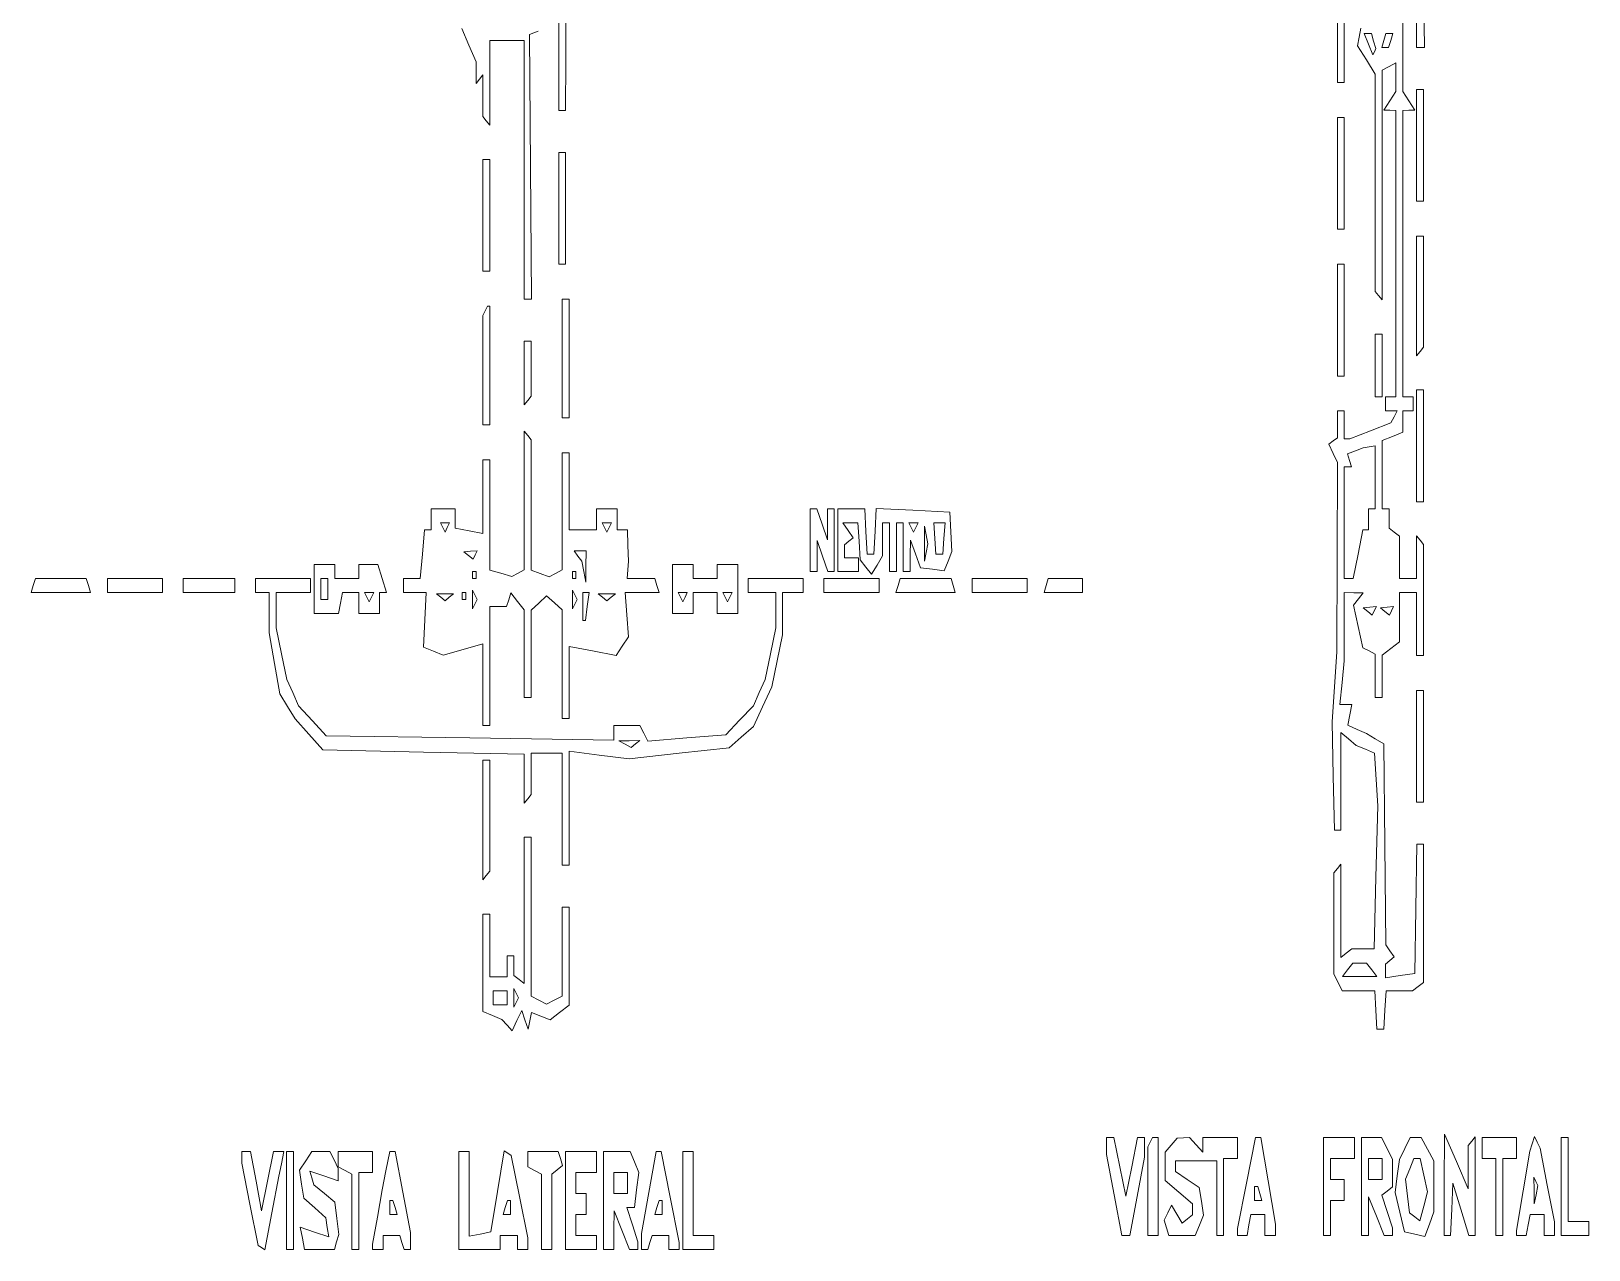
# Paper-space layout 'AN-22-DGE-077' of a CAD drawing. Header units: metres. Extents: x 12 to 191, y -57 to 204.
# Drawn here: x 89.92 to 129.65, y 102.79 to 133.87 of the extents above; entities that cross this region are included whole.
import ezdxf

# ---------------------------------------------------------------- set-up
doc = ezdxf.new("R2010")
doc.units = ezdxf.units.M
doc.layers.add('DGE_CONTORNOS', color=7, linetype='Continuous', lineweight=0)
doc.layers.add('DGE_DATOS', color=7, linetype='Continuous', lineweight=0)

# ---------------------------------------------------------------- blocks, each defined once
blk = doc.blocks.new('LP_REF_DGE_MT_077')
at = {"layer": 'DGE_CONTORNOS'}
for points in [[(123.239, 135.139), (123.239, 133.849), (123.239, 132.559), (123.327, 132.559), (123.415, 132.559), (123.415, 133.659), (123.415, 134.759)], [(123.841, 133.946), (123.798, 133.719), (123.755, 133.492), (123.98, 133.134), (124.206, 132.775), (124.206, 130.004), (124.206, 127.234), (124.293, 127.124), (124.381, 127.014), (124.381, 129.944), (124.381, 132.873), (124.557, 132.967), (124.733, 133.06), (124.733, 132.695), (124.733, 132.331), (124.579, 132.094), (124.425, 131.857), (124.579, 131.852), (124.733, 131.846), (124.733, 128.193), (124.733, 124.54), (124.601, 124.54), (124.469, 124.54), (124.469, 124.362), (124.469, 124.184), (124.619, 124.184), (124.768, 124.184), (124.685, 124.031), (124.601, 123.878), (124.081, 123.675), (123.561, 123.471), (123.488, 123.471), (123.415, 123.471), (123.415, 123.828), (123.415, 124.184), (123.327, 124.184), (123.239, 124.184), (123.239, 123.843), (123.239, 123.501), (123.129, 123.419), (123.019, 123.338), (123.129, 123.102), (123.239, 122.866), (123.232, 120.451), (123.226, 118.037), (123.166, 117.146), (123.107, 116.255), (123.136, 114.874), (123.165, 113.493), (123.246, 113.493), (123.327, 113.493), (123.327, 114.737), (123.327, 115.98), (123.524, 115.818), (123.722, 115.656), (123.954, 115.556), (124.186, 115.456), (124.227, 114.787), (124.268, 114.117), (124.224, 112.291), (124.18, 110.464), (123.892, 110.464), (123.605, 110.464), (123.466, 110.356), (123.327, 110.248), (123.327, 111.436), (123.327, 112.623), (123.239, 112.513), (123.151, 112.403), (123.151, 111.113), (123.151, 109.823), (123.256, 109.609), (123.362, 109.395), (123.778, 109.395), (124.194, 109.395), (124.222, 108.905), (124.249, 108.415), (124.337, 108.415), (124.425, 108.415), (124.453, 108.905), (124.481, 109.395), (124.819, 109.395), (125.158, 109.395), (125.297, 109.503), (125.436, 109.611), (125.436, 111.374), (125.436, 113.137), (125.351, 113.137), (125.267, 113.137), (125.242, 111.489), (125.216, 109.841), (124.843, 109.786), (124.469, 109.731), (124.469, 109.905), (124.469, 110.078), (124.579, 110.168), (124.689, 110.259), (124.582, 110.413), (124.474, 110.568), (124.45, 113.13), (124.425, 115.691), (124.206, 115.824), (123.986, 115.957), (123.747, 116.063), (123.509, 116.17), (123.559, 116.435), (123.609, 116.701), (123.457, 116.701), (123.305, 116.701), (123.36, 117.257), (123.415, 117.814), (123.415, 118.683), (123.415, 119.551), (123.656, 119.549), (123.898, 119.546), (123.776, 119.39), (123.655, 119.234), (123.774, 118.691), (123.892, 118.147), (124.049, 118.064), (124.206, 117.981), (124.206, 117.43), (124.206, 116.879), (124.293, 116.879), (124.381, 116.879), (124.381, 117.418), (124.381, 117.957), (124.601, 118.126), (124.821, 118.295), (124.821, 118.923), (124.821, 119.551), (125.041, 119.551), (125.26, 119.551), (125.26, 118.75), (125.26, 117.948), (125.348, 117.948), (125.436, 117.948), (125.436, 119.363), (125.436, 120.778), (125.348, 120.888), (125.26, 120.998), (125.26, 120.453), (125.26, 119.908), (125.041, 119.908), (124.821, 119.908), (124.821, 120.448), (124.821, 120.988), (124.689, 121.091), (124.557, 121.193), (124.557, 121.441), (124.557, 121.69), (124.469, 121.69), (124.381, 121.69), (124.381, 122.558), (124.381, 123.427), (124.645, 123.534), (124.909, 123.641), (124.909, 123.912), (124.909, 124.184), (125.041, 124.184), (125.172, 124.184), (125.172, 124.362), (125.172, 124.54), (125.041, 124.54), (124.909, 124.54), (124.909, 128.193), (124.909, 131.846), (125.062, 131.852), (125.216, 131.857), (125.062, 132.094), (124.909, 132.331), (124.909, 135.098)], [(125.26, 135.484), (125.26, 133.45), (125.361, 133.45), (125.461, 133.45), (125.416, 136.338)], [(100.904, 133.934), (101.085, 133.512), (101.266, 133.09), (101.266, 132.814), (101.266, 132.538), (101.354, 132.648), (101.441, 132.758), (101.441, 132.223), (101.441, 131.689), (101.529, 131.579), (101.617, 131.469), (101.617, 132.548), (101.617, 133.628), (102.057, 133.628), (102.496, 133.628), (102.496, 130.331), (102.496, 127.035), (102.588, 127.035), (102.679, 127.035), (102.654, 130.407), (102.628, 133.78), (102.848, 133.869)], [(103.375, 134.2), (103.375, 133.023), (103.375, 131.846), (103.463, 131.846), (103.551, 131.846), (103.555, 133.138), (103.559, 134.43)]]:
    blk.add_lwpolyline(points, dxfattribs=at)
for points in [[(124.165, 133.616), (124.223, 133.426), (124.183, 133.344), (124.143, 133.263), (124.032, 133.534), (123.92, 133.806), (124.014, 133.806), (124.107, 133.806)], [(124.601, 133.628), (124.547, 133.45), (124.459, 133.45), (124.371, 133.45), (124.425, 133.628), (124.48, 133.806), (124.567, 133.806), (124.655, 133.806)], [(125.26, 130.955), (125.26, 129.53), (125.348, 129.53), (125.436, 129.53), (125.436, 130.955), (125.436, 132.38), (125.348, 132.38), (125.26, 132.38)], [(123.239, 130.242), (123.239, 128.817), (123.327, 128.817), (123.415, 128.817), (123.415, 130.242), (123.415, 131.668), (123.327, 131.668), (123.239, 131.668)], [(103.375, 129.351), (103.375, 127.926), (103.463, 127.926), (103.551, 127.926), (103.551, 129.351), (103.551, 130.777), (103.463, 130.777), (103.375, 130.777)], [(101.441, 129.173), (101.441, 127.748), (101.529, 127.748), (101.617, 127.748), (101.617, 129.173), (101.617, 130.599), (101.529, 130.599), (101.441, 130.599)], [(125.26, 127.114), (125.26, 125.589), (125.348, 125.699), (125.436, 125.809), (125.436, 127.224), (125.436, 128.639), (125.348, 128.639), (125.26, 128.639)], [(123.239, 126.5), (123.239, 125.075), (123.327, 125.075), (123.415, 125.075), (123.415, 126.5), (123.415, 127.926), (123.327, 127.926), (123.239, 127.926)], [(101.5, 126.738), (101.441, 126.619), (101.441, 125.224), (101.441, 123.828), (101.529, 123.828), (101.617, 123.828), (101.617, 125.342), (101.617, 126.857), (101.588, 126.857), (101.559, 126.857)], [(103.463, 125.52), (103.463, 124.006), (103.551, 124.006), (103.639, 124.006), (103.639, 125.52), (103.639, 127.035), (103.551, 127.035), (103.463, 127.035)], [(124.206, 125.342), (124.206, 124.54), (124.293, 124.54), (124.381, 124.54), (124.381, 125.342), (124.381, 126.144), (124.293, 126.144), (124.206, 126.144)], [(102.496, 125.154), (102.496, 124.341), (102.584, 124.451), (102.672, 124.562), (102.672, 125.264), (102.672, 125.966), (102.584, 125.966), (102.496, 125.966)], [(125.26, 123.293), (125.26, 121.868), (125.348, 121.868), (125.436, 121.868), (125.436, 123.293), (125.436, 124.719), (125.348, 124.719), (125.26, 124.719)], [(102.496, 121.899), (102.496, 120.128), (102.337, 120.043), (102.179, 119.959), (101.898, 120.043), (101.617, 120.126), (101.617, 121.532), (101.617, 122.937), (101.529, 122.937), (101.441, 122.937), (101.441, 121.997), (101.441, 121.057), (101.09, 121.125), (100.738, 121.192), (100.738, 121.441), (100.738, 121.69), (100.431, 121.69), (100.123, 121.69), (100.123, 121.422), (100.123, 121.155), (100.039, 121.155), (99.955, 121.155), (99.898, 120.531), (99.84, 119.908), (99.63, 119.908), (99.42, 119.908), (99.42, 119.73), (99.42, 119.551), (99.708, 119.551), (99.996, 119.551), (99.963, 118.857), (99.93, 118.162), (100.181, 118.057), (100.431, 117.953), (100.936, 118.099), (101.441, 118.244), (101.441, 117.205), (101.441, 116.166), (101.529, 116.166), (101.617, 116.166), (101.617, 117.681), (101.617, 119.195), (101.832, 119.195), (102.046, 119.195), (102.1, 119.37), (102.153, 119.544), (102.324, 119.327), (102.496, 119.109), (102.496, 117.994), (102.496, 116.879), (102.584, 116.879), (102.672, 116.879), (102.673, 117.992), (102.673, 119.106), (102.87, 119.286), (103.067, 119.466), (103.265, 119.288), (103.463, 119.111), (103.463, 117.727), (103.463, 116.344), (103.551, 116.344), (103.639, 116.344), (103.639, 117.261), (103.639, 118.177), (104.238, 118.064), (104.838, 117.951), (104.997, 118.188), (105.157, 118.424), (105.116, 118.988), (105.075, 119.551), (105.505, 119.551), (105.934, 119.551), (105.88, 119.73), (105.826, 119.908), (105.475, 119.908), (105.125, 119.908), (105.139, 120.131), (105.154, 120.353), (105.143, 120.754), (105.133, 121.155), (105.001, 121.155), (104.869, 121.155), (104.869, 121.422), (104.869, 121.69), (104.606, 121.69), (104.342, 121.69), (104.342, 121.422), (104.342, 121.155), (103.99, 121.155), (103.639, 121.155), (103.639, 122.135), (103.639, 123.115), (103.551, 123.115), (103.463, 123.115), (103.463, 121.621), (103.463, 120.128), (103.296, 120.039), (103.129, 119.95), (102.9, 120.039), (102.672, 120.127), (102.672, 121.789), (102.672, 123.45), (102.584, 123.56), (102.496, 123.671)], [(124.206, 122.491), (124.206, 121.69), (124.118, 121.69), (124.03, 121.69), (124.03, 121.422), (124.03, 121.155), (123.958, 121.155), (123.887, 121.155), (123.766, 120.531), (123.645, 119.908), (123.53, 119.908), (123.415, 119.908), (123.415, 121.333), (123.415, 122.759), (123.508, 122.759), (123.601, 122.759), (123.55, 122.924), (123.5, 123.09), (123.699, 123.167), (123.898, 123.245), (124.052, 123.269), (124.206, 123.293)], [(109.791, 120.888), (109.791, 120.086), (109.879, 120.086), (109.967, 120.086), (109.967, 120.482), (109.967, 120.878), (110.104, 120.482), (110.241, 120.086), (110.324, 120.086), (110.406, 120.086), (110.406, 120.888), (110.406, 121.69), (110.319, 121.69), (110.231, 121.69), (110.231, 121.294), (110.231, 120.898), (110.094, 121.294), (109.957, 121.69), (109.874, 121.69), (109.791, 121.69)], [(110.494, 120.888), (110.494, 120.086), (110.758, 120.086), (111.022, 120.086), (111.022, 120.264), (111.022, 120.442), (110.846, 120.442), (110.67, 120.442), (110.67, 120.606), (110.67, 120.769), (110.78, 120.859), (110.89, 120.95), (110.758, 121.139), (110.626, 121.328), (110.818, 121.33), (111.01, 121.333), (111.038, 120.861), (111.066, 120.389), (111.212, 120.203), (111.359, 120.018), (111.498, 120.252), (111.637, 120.486), (111.637, 120.91), (111.637, 121.333), (111.725, 121.333), (111.813, 121.333), (111.813, 120.71), (111.813, 120.086), (111.901, 120.086), (111.989, 120.086), (111.989, 120.71), (111.989, 121.333), (112.076, 121.333), (112.164, 121.333), (112.164, 120.71), (112.164, 120.086), (112.252, 120.086), (112.34, 120.086), (112.343, 120.487), (112.346, 120.888), (112.477, 120.537), (112.608, 120.185), (112.907, 120.147), (113.206, 120.108), (113.307, 120.353), (113.407, 120.599), (113.379, 121.1), (113.351, 121.6), (112.412, 121.65), (111.473, 121.7), (111.445, 121.116), (111.417, 120.531), (111.329, 120.531), (111.241, 120.531), (111.214, 121.11), (111.186, 121.69), (110.84, 121.69), (110.494, 121.69)], [(100.533, 121.214), (100.475, 121.096), (100.416, 121.214), (100.357, 121.333), (100.475, 121.333), (100.592, 121.333)], [(104.664, 121.214), (104.606, 121.096), (104.547, 121.214), (104.488, 121.333), (104.606, 121.333), (104.723, 121.333)], [(112.487, 121.214), (112.428, 121.096), (112.369, 121.214), (112.311, 121.333), (112.428, 121.333), (112.545, 121.333)], [(112.75, 120.576), (112.706, 120.353), (112.706, 120.799), (112.706, 121.244), (112.75, 121.021), (112.794, 120.799)], [(113.203, 120.932), (113.175, 120.531), (113.087, 120.531), (112.999, 120.531), (112.971, 120.932), (112.943, 121.333), (113.087, 121.333), (113.231, 121.333)], [(101.242, 120.513), (101.189, 120.405), (101.073, 120.499), (100.958, 120.592), (101.126, 120.606), (101.295, 120.62)], [(104.071, 120.22), (104.064, 119.819), (104.014, 120.086), (103.964, 120.353), (103.867, 120.484), (103.771, 120.615), (103.924, 120.618), (104.078, 120.62)], [(97.135, 119.641), (97.135, 119.017), (97.445, 119.017), (97.755, 119.017), (97.806, 119.284), (97.857, 119.551), (98.067, 119.551), (98.277, 119.551), (98.277, 119.284), (98.277, 119.017), (98.541, 119.017), (98.805, 119.017), (98.805, 119.284), (98.805, 119.551), (98.893, 119.551), (98.982, 119.551), (98.872, 119.908), (98.762, 120.264), (98.52, 120.264), (98.277, 120.264), (98.277, 120.086), (98.277, 119.908), (97.97, 119.908), (97.662, 119.908), (97.662, 120.086), (97.662, 120.264), (97.398, 120.264), (97.135, 120.264)], [(101.266, 119.997), (101.266, 119.908), (101.222, 119.908), (101.178, 119.908), (101.178, 119.997), (101.178, 120.086), (101.222, 120.086), (101.266, 120.086)], [(103.815, 119.997), (103.815, 119.908), (103.771, 119.908), (103.727, 119.908), (103.727, 119.997), (103.727, 120.086), (103.771, 120.086), (103.815, 120.086)], [(106.276, 119.641), (106.276, 119.017), (106.539, 119.017), (106.803, 119.017), (106.803, 119.284), (106.803, 119.551), (107.11, 119.551), (107.418, 119.551), (107.418, 119.284), (107.418, 119.017), (107.682, 119.017), (107.945, 119.017), (107.945, 119.641), (107.945, 120.264), (107.682, 120.264), (107.418, 120.264), (107.418, 120.086), (107.418, 119.908), (107.11, 119.908), (106.803, 119.908), (106.803, 120.086), (106.803, 120.264), (106.539, 120.264), (106.276, 120.264)], [(89.971, 119.73), (89.917, 119.551), (90.675, 119.551), (91.432, 119.551), (91.378, 119.73), (91.323, 119.908), (90.675, 119.908), (90.026, 119.908)], [(91.861, 119.73), (91.861, 119.551), (92.564, 119.551), (93.267, 119.551), (93.267, 119.73), (93.267, 119.908), (92.564, 119.908), (91.861, 119.908)], [(93.795, 119.73), (93.795, 119.551), (94.454, 119.551), (95.113, 119.551), (95.113, 119.73), (95.113, 119.908), (94.454, 119.908), (93.795, 119.908)], [(95.641, 119.73), (95.641, 119.551), (95.816, 119.551), (95.992, 119.551), (95.992, 119.039), (95.992, 118.527), (96.127, 117.747), (96.262, 116.968), (96.456, 116.65), (96.651, 116.332), (97.003, 115.937), (97.354, 115.542), (99.925, 115.486), (102.496, 115.429), (102.496, 114.807), (102.496, 114.185), (102.584, 114.295), (102.672, 114.405), (102.672, 114.929), (102.672, 115.453), (103.067, 115.453), (103.463, 115.453), (103.463, 114.028), (103.463, 112.602), (103.551, 112.602), (103.639, 112.602), (103.639, 114.054), (103.639, 115.506), (104.408, 115.408), (105.177, 115.311), (106.451, 115.453), (107.726, 115.595), (108.033, 115.866), (108.341, 116.137), (108.578, 116.641), (108.815, 117.146), (108.952, 117.808), (109.088, 118.471), (109.088, 119.011), (109.088, 119.551), (109.352, 119.551), (109.615, 119.551), (109.615, 119.73), (109.615, 119.908), (108.912, 119.908), (108.209, 119.908), (108.209, 119.73), (108.209, 119.551), (108.561, 119.551), (108.912, 119.551), (108.912, 119.1), (108.912, 118.649), (108.777, 117.993), (108.642, 117.337), (108.491, 117), (108.341, 116.663), (107.989, 116.294), (107.638, 115.926), (106.643, 115.845), (105.648, 115.764), (105.549, 115.965), (105.449, 116.166), (105.115, 116.166), (104.781, 116.166), (104.781, 115.979), (104.781, 115.792), (101.112, 115.845), (97.442, 115.899), (97.091, 116.281), (96.739, 116.663), (96.589, 117), (96.438, 117.337), (96.303, 117.993), (96.168, 118.649), (96.168, 119.1), (96.168, 119.551), (96.607, 119.551), (97.047, 119.551), (97.047, 119.73), (97.047, 119.908), (96.344, 119.908), (95.641, 119.908)], [(97.486, 119.641), (97.486, 119.373), (97.398, 119.373), (97.31, 119.373), (97.31, 119.641), (97.31, 119.908), (97.398, 119.908), (97.486, 119.908)], [(101.236, 119.254), (101.178, 119.136), (101.178, 119.373), (101.178, 119.611), (101.236, 119.492), (101.295, 119.373)], [(103.785, 119.254), (103.727, 119.136), (103.727, 119.373), (103.727, 119.611), (103.785, 119.492), (103.844, 119.373)], [(110.143, 119.73), (110.143, 119.551), (110.846, 119.551), (111.549, 119.551), (111.549, 119.73), (111.549, 119.908), (110.846, 119.908), (110.143, 119.908)], [(112.032, 119.73), (111.978, 119.551), (112.736, 119.551), (113.493, 119.551), (113.439, 119.73), (113.384, 119.908), (112.736, 119.908), (112.087, 119.908)], [(113.922, 119.73), (113.922, 119.551), (114.625, 119.551), (115.328, 119.551), (115.328, 119.73), (115.328, 119.908), (114.625, 119.908), (113.922, 119.908)], [(115.812, 119.73), (115.758, 119.551), (116.246, 119.551), (116.735, 119.551), (116.735, 119.73), (116.735, 119.908), (116.3, 119.908), (115.866, 119.908)], [(98.6, 119.433), (98.541, 119.314), (98.482, 119.433), (98.424, 119.551), (98.541, 119.551), (98.658, 119.551)], [(100.584, 119.433), (100.475, 119.344), (100.365, 119.433), (100.255, 119.523), (100.475, 119.523), (100.694, 119.523)], [(101.002, 119.462), (101.002, 119.373), (100.958, 119.373), (100.914, 119.373), (100.914, 119.462), (100.914, 119.551), (100.958, 119.551), (101.002, 119.551)], [(104.104, 119.195), (104.058, 118.839), (104.024, 118.839), (103.99, 118.839), (103.99, 119.195), (103.99, 119.551), (104.07, 119.551), (104.15, 119.551)], [(104.715, 119.433), (104.606, 119.344), (104.496, 119.433), (104.386, 119.523), (104.606, 119.523), (104.825, 119.523)], [(106.598, 119.433), (106.539, 119.314), (106.481, 119.433), (106.422, 119.551), (106.539, 119.551), (106.656, 119.551)], [(107.74, 119.433), (107.682, 119.314), (107.623, 119.433), (107.565, 119.551), (107.682, 119.551), (107.799, 119.551)], [(124.182, 119.087), (124.129, 118.98), (124.013, 119.073), (123.898, 119.167), (124.066, 119.181), (124.235, 119.195)], [(124.621, 119.087), (124.568, 118.98), (124.453, 119.073), (124.337, 119.167), (124.506, 119.181), (124.674, 119.195)], [(125.26, 115.631), (125.26, 114.206), (125.348, 114.206), (125.436, 114.206), (125.436, 115.631), (125.436, 117.057), (125.348, 117.057), (125.26, 117.057)], [(105.332, 115.693), (105.224, 115.604), (105.069, 115.686), (104.913, 115.768), (105.177, 115.775), (105.441, 115.781)], [(101.441, 113.75), (101.441, 112.225), (101.529, 112.335), (101.617, 112.445), (101.617, 113.86), (101.617, 115.275), (101.529, 115.275), (101.441, 115.275)], [(102.496, 111.45), (102.496, 109.584), (102.364, 109.687), (102.232, 109.79), (102.232, 110.038), (102.232, 110.286), (102.145, 110.286), (102.057, 110.286), (102.057, 110.019), (102.057, 109.751), (101.837, 109.751), (101.617, 109.751), (101.617, 110.553), (101.617, 111.355), (101.529, 111.355), (101.441, 111.355), (101.441, 110.111), (101.441, 108.867), (101.683, 108.764), (101.925, 108.661), (102.058, 108.518), (102.191, 108.375), (102.311, 108.635), (102.431, 108.895), (102.514, 108.655), (102.597, 108.415), (102.641, 108.631), (102.684, 108.847), (102.92, 108.752), (103.155, 108.656), (103.397, 108.843), (103.639, 109.03), (103.639, 110.282), (103.639, 111.533), (103.551, 111.533), (103.463, 111.533), (103.463, 110.394), (103.463, 109.256), (103.263, 109.154), (103.062, 109.052), (102.867, 109.155), (102.672, 109.258), (102.672, 111.287), (102.672, 113.315), (102.584, 113.315), (102.496, 113.315)], [(124.118, 109.93), (124.249, 109.757), (123.81, 109.757), (123.371, 109.757), (123.502, 109.93), (123.634, 110.102), (123.81, 110.102), (123.986, 110.102)], [(102.057, 109.217), (102.057, 109.039), (101.881, 109.039), (101.705, 109.039), (101.705, 109.217), (101.705, 109.395), (101.881, 109.395), (102.057, 109.395)], [(102.291, 109.098), (102.232, 108.979), (102.232, 109.217), (102.232, 109.454), (102.291, 109.336), (102.35, 109.217)], [(125.967, 104.451), (125.963, 103.159), (126.046, 103.159), (126.129, 103.159), (126.156, 103.827), (126.183, 104.495), (126.388, 103.827), (126.593, 103.159), (126.674, 103.159), (126.754, 103.159), (126.754, 104.417), (126.754, 105.674), (126.667, 105.564), (126.579, 105.454), (126.579, 104.9), (126.579, 104.347), (126.275, 105.045), (125.971, 105.742)], [(100.826, 104.05), (100.826, 102.802), (101.354, 102.802), (101.881, 102.802), (101.881, 102.981), (101.881, 103.159), (102.101, 103.159), (102.32, 103.159), (102.32, 102.981), (102.32, 102.802), (102.452, 102.802), (102.584, 102.802), (102.584, 102.95), (102.584, 103.098), (102.374, 104.147), (102.163, 105.195), (102.075, 105.255), (101.986, 105.315), (101.817, 104.281), (101.648, 103.248), (101.369, 103.192), (101.09, 103.136), (101.09, 104.217), (101.09, 105.297), (100.958, 105.297), (100.826, 105.297)], [(117.35, 105.438), (117.35, 105.222), (117.547, 104.19), (117.745, 103.159), (117.843, 103.159), (117.941, 103.159), (118.129, 104.155), (118.317, 105.15), (118.317, 105.402), (118.317, 105.653), (118.228, 105.653), (118.14, 105.653), (117.992, 104.908), (117.845, 104.162), (117.689, 104.908), (117.533, 105.653), (117.441, 105.653), (117.35, 105.653)], [(118.463, 105.535), (118.405, 105.416), (118.405, 104.287), (118.405, 103.159), (118.536, 103.159), (118.668, 103.159), (118.668, 104.406), (118.668, 105.653), (118.595, 105.653), (118.522, 105.653)], [(118.998, 105.461), (118.844, 105.279), (118.844, 104.918), (118.844, 104.558), (119.195, 104.259), (119.545, 103.961), (119.546, 103.821), (119.547, 103.682), (119.414, 103.579), (119.281, 103.475), (119.147, 103.701), (119.012, 103.928), (118.918, 103.737), (118.824, 103.546), (118.883, 103.352), (118.942, 103.159), (119.278, 103.159), (119.614, 103.159), (119.72, 103.417), (119.825, 103.676), (119.77, 104.03), (119.715, 104.384), (119.411, 104.587), (119.108, 104.79), (119.108, 104.925), (119.108, 105.059), (119.635, 105.059), (120.162, 105.059), (120.162, 104.109), (120.162, 103.159), (120.25, 103.159), (120.338, 103.159), (120.338, 104.139), (120.338, 105.119), (120.514, 105.119), (120.69, 105.119), (120.69, 105.386), (120.69, 105.653), (120.25, 105.653), (119.811, 105.653), (119.811, 105.469), (119.811, 105.284), (119.641, 105.469), (119.471, 105.653), (119.311, 105.648), (119.152, 105.642)], [(120.919, 104.493), (120.69, 103.333), (120.69, 103.246), (120.69, 103.159), (120.812, 103.159), (120.935, 103.159), (120.985, 103.426), (121.036, 103.693), (121.214, 103.693), (121.393, 103.693), (121.393, 103.426), (121.393, 103.159), (121.525, 103.159), (121.657, 103.159), (121.657, 103.302), (121.657, 103.446), (121.473, 104.55), (121.289, 105.653), (121.218, 105.653), (121.148, 105.653)], [(122.887, 104.406), (122.887, 103.159), (122.975, 103.159), (123.063, 103.159), (123.063, 103.604), (123.063, 104.05), (123.239, 104.05), (123.415, 104.05), (123.415, 104.317), (123.415, 104.584), (123.239, 104.584), (123.063, 104.584), (123.063, 104.851), (123.063, 105.119), (123.371, 105.119), (123.678, 105.119), (123.678, 105.386), (123.678, 105.653), (123.283, 105.653), (122.887, 105.653)], [(123.854, 104.406), (123.854, 103.159), (123.942, 103.159), (124.03, 103.159), (124.033, 103.649), (124.036, 104.139), (124.234, 103.649), (124.432, 103.159), (124.538, 103.159), (124.645, 103.159), (124.645, 103.254), (124.645, 103.349), (124.51, 103.767), (124.375, 104.185), (124.51, 104.29), (124.645, 104.395), (124.645, 104.744), (124.645, 105.093), (124.507, 105.373), (124.369, 105.653), (124.111, 105.653), (123.854, 105.653)], [(124.959, 105.374), (124.821, 105.094), (124.769, 104.674), (124.717, 104.254), (124.836, 103.751), (124.954, 103.248), (125.213, 103.188), (125.471, 103.128), (125.586, 103.445), (125.7, 103.761), (125.7, 104.412), (125.7, 105.064), (125.539, 105.358), (125.378, 105.653), (125.238, 105.653), (125.097, 105.653)], [(126.93, 105.386), (126.93, 105.119), (127.106, 105.119), (127.282, 105.119), (127.282, 104.139), (127.282, 103.159), (127.37, 103.159), (127.458, 103.159), (127.458, 104.139), (127.458, 105.119), (127.633, 105.119), (127.809, 105.119), (127.809, 105.386), (127.809, 105.653), (127.37, 105.653), (126.93, 105.653)], [(128.21, 105.494), (128.152, 105.304), (127.981, 104.292), (127.809, 103.281), (127.809, 103.22), (127.809, 103.159), (127.932, 103.159), (128.054, 103.159), (128.105, 103.426), (128.155, 103.693), (128.334, 103.693), (128.512, 103.693), (128.512, 103.426), (128.512, 103.159), (128.644, 103.159), (128.776, 103.159), (128.776, 103.33), (128.776, 103.502), (128.594, 104.444), (128.412, 105.386), (128.34, 105.535), (128.268, 105.684)], [(128.952, 104.406), (128.952, 103.159), (129.303, 103.159), (129.655, 103.159), (129.655, 103.337), (129.655, 103.515), (129.391, 103.515), (129.128, 103.515), (129.128, 104.584), (129.128, 105.653), (129.04, 105.653), (128.952, 105.653)], [(95.289, 105.149), (95.289, 105.001), (95.499, 103.953), (95.71, 102.904), (95.794, 102.847), (95.878, 102.791), (96.058, 103.732), (96.239, 104.673), (96.301, 104.985), (96.362, 105.297), (96.231, 105.297), (96.099, 105.297), (95.947, 104.54), (95.794, 103.782), (95.655, 104.54), (95.516, 105.297), (95.403, 105.297), (95.289, 105.297)], [(96.432, 104.05), (96.432, 102.802), (96.519, 102.802), (96.607, 102.802), (96.607, 104.05), (96.607, 105.297), (96.519, 105.297), (96.432, 105.297)], [(96.921, 105.061), (96.762, 104.824), (96.817, 104.468), (96.873, 104.112), (97.152, 103.858), (97.432, 103.604), (97.47, 103.362), (97.507, 103.12), (97.145, 103.244), (96.783, 103.368), (96.836, 103.085), (96.89, 102.802), (97.271, 102.802), (97.652, 102.802), (97.709, 102.991), (97.766, 103.179), (97.715, 103.592), (97.664, 104.005), (97.398, 104.228), (97.131, 104.452), (97.078, 104.627), (97.025, 104.801), (97.387, 104.677), (97.75, 104.553), (97.75, 104.711), (97.75, 104.869), (97.644, 105.083), (97.539, 105.297), (97.31, 105.297), (97.08, 105.297)], [(97.75, 105.102), (97.75, 104.907), (97.926, 104.814), (98.102, 104.721), (98.102, 103.762), (98.102, 102.802), (98.189, 102.802), (98.277, 102.802), (98.277, 103.782), (98.277, 104.762), (98.453, 104.762), (98.629, 104.762), (98.629, 105.03), (98.629, 105.297), (98.189, 105.297), (97.75, 105.297)], [(98.969, 104.807), (98.875, 104.317), (98.752, 103.626), (98.629, 102.936), (98.629, 102.869), (98.629, 102.802), (98.761, 102.802), (98.893, 102.802), (98.893, 102.981), (98.893, 103.159), (99.107, 103.159), (99.322, 103.159), (99.376, 102.981), (99.43, 102.802), (99.513, 102.802), (99.596, 102.802), (99.596, 103.018), (99.596, 103.234), (99.398, 104.265), (99.201, 105.297), (99.133, 105.297), (99.064, 105.297)], [(102.584, 105.102), (102.584, 104.907), (102.76, 104.814), (102.936, 104.721), (102.936, 103.762), (102.936, 102.802), (103.067, 102.802), (103.199, 102.802), (103.199, 103.763), (103.199, 104.724), (103.337, 104.831), (103.474, 104.938), (103.419, 105.117), (103.365, 105.297), (102.974, 105.297), (102.584, 105.297)], [(103.551, 104.05), (103.551, 102.802), (103.946, 102.802), (104.342, 102.802), (104.342, 102.981), (104.342, 103.159), (104.078, 103.159), (103.815, 103.159), (103.815, 103.426), (103.815, 103.693), (103.946, 103.693), (104.078, 103.693), (104.078, 103.961), (104.078, 104.228), (103.946, 104.228), (103.815, 104.228), (103.815, 104.495), (103.815, 104.762), (104.078, 104.762), (104.342, 104.762), (104.342, 105.03), (104.342, 105.297), (103.946, 105.297), (103.551, 105.297)], [(104.518, 104.05), (104.518, 102.802), (104.649, 102.802), (104.781, 102.802), (104.784, 103.292), (104.788, 103.782), (104.986, 103.292), (105.183, 102.802), (105.29, 102.802), (105.397, 102.802), (105.397, 102.898), (105.397, 102.993), (105.255, 103.432), (105.113, 103.871), (105.209, 103.871), (105.305, 103.871), (105.361, 104.319), (105.416, 104.767), (105.308, 105.032), (105.199, 105.297), (104.858, 105.297), (104.518, 105.297)], [(105.672, 104.254), (105.484, 103.211), (105.484, 103.007), (105.484, 102.802), (105.567, 102.802), (105.65, 102.802), (105.704, 102.981), (105.759, 103.159), (105.973, 103.159), (106.188, 103.159), (106.188, 102.981), (106.188, 102.802), (106.319, 102.802), (106.451, 102.802), (106.451, 102.89), (106.451, 102.977), (106.222, 104.137), (105.993, 105.297), (105.926, 105.297), (105.86, 105.297)], [(106.539, 104.05), (106.539, 102.802), (106.935, 102.802), (107.33, 102.802), (107.33, 102.981), (107.33, 103.159), (107.067, 103.159), (106.803, 103.159), (106.803, 104.228), (106.803, 105.297), (106.671, 105.297), (106.539, 105.297)], [(124.381, 104.851), (124.381, 104.584), (124.206, 104.584), (124.03, 104.584), (124.03, 104.851), (124.03, 105.119), (124.206, 105.119), (124.381, 105.119)], [(125.447, 104.696), (125.542, 104.273), (125.444, 103.901), (125.345, 103.528), (125.214, 103.631), (125.083, 103.733), (125.03, 104.161), (124.977, 104.589), (125.085, 104.854), (125.194, 105.119), (125.273, 105.119), (125.352, 105.119)], [(105.133, 104.495), (105.133, 104.228), (104.957, 104.228), (104.781, 104.228), (104.781, 104.495), (104.781, 104.762), (104.957, 104.762), (105.133, 104.762)], [(128.309, 104.194), (128.262, 103.961), (128.256, 104.302), (128.249, 104.644), (128.302, 104.536), (128.355, 104.428)], [(121.261, 104.228), (121.315, 104.05), (121.222, 104.05), (121.129, 104.05), (121.129, 104.228), (121.129, 104.406), (121.168, 104.406), (121.207, 104.406)], [(99.2, 103.871), (99.254, 103.693), (99.161, 103.693), (99.068, 103.693), (99.068, 103.871), (99.068, 104.05), (99.107, 104.05), (99.146, 104.05)], [(102.145, 103.871), (102.145, 103.693), (102.051, 103.693), (101.958, 103.693), (102.013, 103.871), (102.067, 104.05), (102.106, 104.05), (102.145, 104.05)], [(106.012, 103.871), (106.012, 103.693), (105.919, 103.693), (105.826, 103.693), (105.88, 103.871), (105.934, 104.05), (105.973, 104.05), (106.012, 104.05)]]:
    blk.add_lwpolyline(points, close=True, dxfattribs=at)

psp = doc.layouts.new('AN-22-DGE-077')

# ---------------------------------------------------------------- block references
at = {"layer": 'DGE_DATOS'}
psp.add_blockref('LP_REF_DGE_MT_077', (0, 0), dxfattribs=at)

doc.saveas('drawing.dxf')
